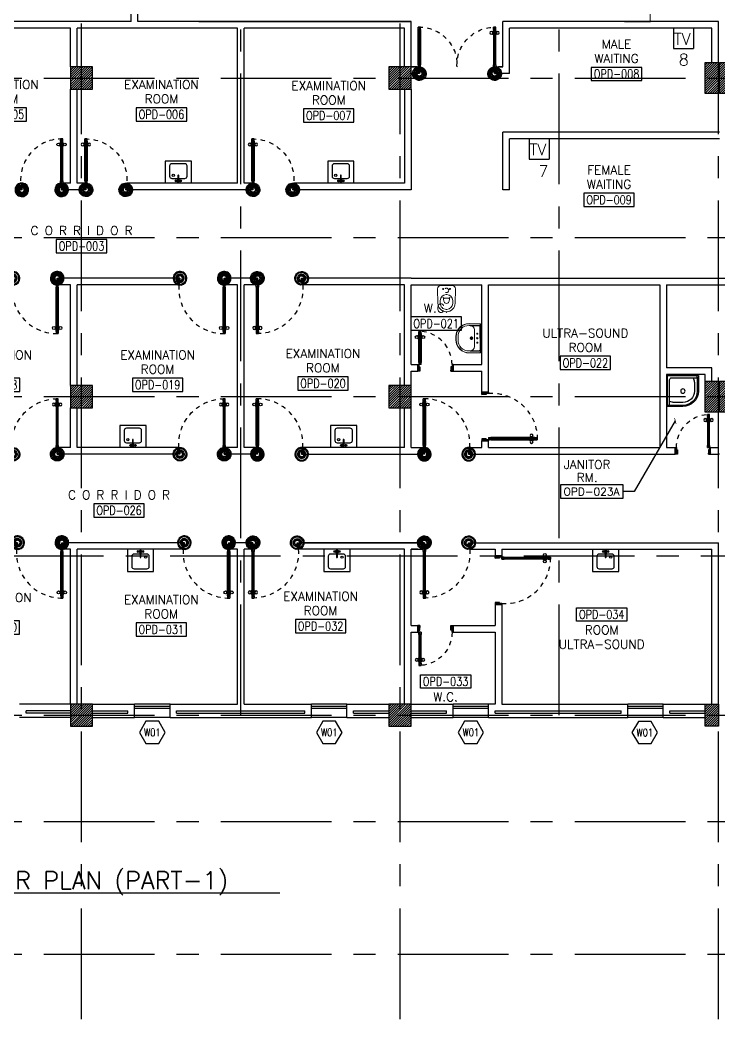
# Model space of a CAD drawing. Extents: x 417819.9 to 417911.9, y 43448 to 43539.2.
# Drawn here: x 417848.07 to 417863.87, y 43460.01 to 43482.59 of the extents above; entities that cross this region are included whole.
import ezdxf
from ezdxf.enums import TextEntityAlignment as Align

# ---------------------------------------------------------------- set-up
doc = ezdxf.new("R2010")
doc.units = 0
doc.header["$MEASUREMENT"] = 0
for name, pattern in [('CENTERX2', [4, 2.5, -0.5, 0.5, -0.5]), ('DASHED', [0.75, 0.5, -0.25]), ('HIDDEN', [0.375, 0.25, -0.125]), ('HIDDEN2', [0.1875, 0.125, -0.0625])]:
    doc.linetypes.add(name, pattern=pattern)
doc.layers.get('0').update_dxf_attribs({"color": 11, "linetype": 'CONTINUOUS'})
for name, color, linetype in [('AXES', 11, 'CENTERX2'), ('COL', 11, 'CONTINUOUS'), ('DOOR', 11, 'CONTINUOUS'), ('E-CCTV', 4, 'CONTINUOUS'), ('E-TV', 4, 'CONTINUOUS'), ('FIX', 11, 'CONTINUOUS'), ('HAT', 11, 'CONTINUOUS'), ('INSUL', 11, 'CONTINUOUS'), ('ME-FIX', 11, 'CONTINUOUS'), ('RM-BOX', 11, 'CONTINUOUS'), ('RM-NAME', 11, 'CONTINUOUS'), ('RM-NO', 11, 'CONTINUOUS'), ('TXT', 3, 'CONTINUOUS'), ('WALL', 11, 'CONTINUOUS'), ('WIN', 11, 'CONTINUOUS'), ('WIN-BOX', 11, 'CONTINUOUS'), ('WIN-NO', 11, 'CONTINUOUS')]:
    doc.layers.add(name, color=color, linetype=linetype)
doc.styles.add('ROMANS', font='ROMANS.shx', dxfattribs={"width": 0.6})
doc.dimstyles.new('STANDARD in', dxfattribs={"dimtxt": 0.2, "dimasz": 0.1, "dimexe": 0.07, "dimexo": 0.05, "dimgap": 0.1, "dimtad": 1, "dimdec": 0, "dimlfac": 1000, "dimzin": 0, "dimdsep": 46, "dimtxsty": 'ROMANS', "dimblk": 'ARCHTICK', "dimcen": 0.05, "dimdle": 0.05, "dimclrd": 7, "dimclre": 7, "dimclrt": 2, "dimadec": 0, "dimazin": 0, "dimtfac": 1, "dimtdec": 0, "dimtmove": 2, "dimatfit": 3, "dimldrblk": 'ARCHTICK', "dimfxl": 0, "dimtolj": 1, "dimtzin": 0, "dimarcsym": 0})

# ---------------------------------------------------------------- blocks, each defined once
blk = doc.blocks.new('*X124')
at = {"color": 0}
for p, q in [((49339, 10678), (49822, 11161)), ((49339, 10731), (49769, 11161)), ((49339, 10784), (49716, 11161)), ((49339, 10837), (49663, 11161)), ((49339, 10890), (49610, 11161)), ((49339, 10943), (49557, 11161)), ((49339, 10996), (49504, 11161)), ((49339, 11049), (49451, 11161)), ((49339, 11102), (49398, 11161)), ((49339, 11155), (49345, 11161)), ((49375, 10661), (49839, 11125)), ((49428, 10661), (49839, 11072)), ((49481, 10661), (49839, 11019)), ((49534, 10661), (49839, 10966)), ((49587, 10661), (49839, 10913)), ((49640, 10661), (49839, 10860)), ((49693, 10661), (49839, 10807)), ((49746, 10661), (49839, 10754)), ((49799, 10661), (49839, 10701))]:
    blk.add_line(p, q, dxfattribs=at)
blk = doc.blocks.new('COL50')
at = {"layer": 'COL'}
blk.add_lwpolyline([(-250, 250), (-250, -250), (250, -250), (250, 250)], close=True, dxfattribs=at)
blk = doc.blocks.new('RM1')
at = {"layer": 'RM-BOX'}
blk.add_lwpolyline([(570, -200), (-570, -200), (-570, -500), (570, -500)], close=True, dxfattribs=at)
at = {"layer": 'RM-NAME', "style": 'ROMANS'}
for tag, p in [('ROOMNAME1', (0, 324)), ('ROOMNAME2', (0, 0))]:
    blk.add_attdef(tag, text='', height=200, dxfattribs=at).set_placement(p, align=Align.MIDDLE)
at = {"layer": 'RM-NO', "style": 'ROMANS', "width": 0.8}
blk.add_attdef('ROOMNO', text='', height=200, dxfattribs=at).set_placement((0, -350), align=Align.MIDDLE)
blk = doc.blocks.new('*X125')
at = {"color": 0}
for p, q in [((42139, 10691), (42610, 11161)), ((42139, 10744), (42557, 11161)), ((42139, 10797), (42504, 11161)), ((42139, 10850), (42450, 11161)), ((42139, 10903), (42397, 11161)), ((42139, 10956), (42344, 11161)), ((42139, 11009), (42291, 11161)), ((42139, 11062), (42238, 11161)), ((42139, 11115), (42185, 11161)), ((42163, 10661), (42639, 11138)), ((42216, 10661), (42639, 11085)), ((42269, 10661), (42639, 11032)), ((42322, 10661), (42639, 10979)), ((42375, 10661), (42639, 10925)), ((42428, 10661), (42639, 10872)), ((42481, 10661), (42639, 10819)), ((42534, 10661), (42639, 10766)), ((42587, 10661), (42639, 10713))]:
    blk.add_line(p, q, dxfattribs=at)
blk = doc.blocks.new('WW1')
at = {"layer": 'WIN-BOX'}
blk.add_lwpolyline([(144, -250), (289, 0), (144, 250), (-144, 250), (-289, 0), (-144, -250)], close=True, dxfattribs=at)
at = {"layer": 'WIN-NO', "style": 'ROMANS', "width": 0.8}
blk.add_attdef('W00', text='', height=170, dxfattribs=at).set_placement((0, 0), align=Align.MIDDLE)
blk = doc.blocks.new('*X86')
at = {"color": 0}
for p, q in [((49339, 17891), (49810, 18361)), ((49339, 17944), (49757, 18361)), ((49339, 17997), (49704, 18361)), ((49339, 18050), (49650, 18361)), ((49339, 18103), (49597, 18361)), ((49339, 18156), (49544, 18361)), ((49339, 18209), (49491, 18361)), ((49339, 18262), (49438, 18361)), ((49339, 18315), (49385, 18361)), ((49363, 17861), (49839, 18338)), ((49416, 17861), (49839, 18285)), ((49469, 17861), (49839, 18232)), ((49522, 17861), (49839, 18179)), ((49575, 17861), (49839, 18125)), ((49628, 17861), (49839, 18072)), ((49681, 17861), (49839, 18019)), ((49734, 17861), (49839, 17966)), ((49787, 17861), (49839, 17913))]:
    blk.add_line(p, q, dxfattribs=at)
blk = doc.blocks.new('*X85')
at = {"color": 0}
for p, q in [((49339, 25103), (49797, 25561)), ((49339, 25156), (49744, 25561)), ((49339, 25209), (49691, 25561)), ((49339, 25262), (49638, 25561)), ((49339, 25315), (49585, 25561)), ((49339, 25368), (49532, 25561)), ((49339, 25421), (49479, 25561)), ((49339, 25474), (49426, 25561)), ((49339, 25527), (49373, 25561)), ((49350, 25061), (49839, 25550)), ((49403, 25061), (49839, 25497)), ((49456, 25061), (49839, 25444)), ((49509, 25061), (49839, 25391)), ((49562, 25061), (49839, 25338)), ((49615, 25061), (49839, 25285)), ((49668, 25061), (49839, 25232)), ((49721, 25061), (49839, 25179)), ((49774, 25061), (49839, 25126)), ((49827, 25061), (49839, 25073))]:
    blk.add_line(p, q, dxfattribs=at)
blk = doc.blocks.new('A$C74DC60CF')
at = {"layer": 'DOOR', "color": 0, "linetype": 'ByBlock'}
for p, q in [((65, 1155), (65, 1090)), ((74, 1155), (65, 1155)), ((74, 1078), (74, 1168)), ((81, 1168), (74, 1168)), ((74, 1155), (74, 1090)), ((81, 1200), (81, 1250)), ((131, 1250), (81, 1250)), ((81, 1250), (131, 1250)), ((81, 1200), (98, 1200)), ((98, 1200), (98, 1220)), ((98, 1220), (114, 1220)), ((114, 1200), (114, 1220)), ((114, 1200), (131, 1200)), ((131, 1200), (131, 1250)), ((131, 1168), (138, 1168)), ((138, 1078), (138, 1168)), ((138, 1155), (138, 1090)), ((138, 1155), (147, 1155)), ((147, 1155), (147, 1090)), ((74, 1090), (65, 1090)), ((81, 1078), (74, 1078)), ((131, 1078), (138, 1078)), ((138, 1090), (147, 1090)), ((56, 150), (56, 0)), ((56, 150), (81, 150)), ((106, 0), (56, 0)), ((98, 200), (81, 200)), ((81, 200), (81, 150)), ((131, 150), (81, 150)), ((81, 150), (81, 100)), ((81, 100), (106, 100)), ((98, 180), (98, 200)), ((114, 180), (98, 180)), ((106, 100), (106, 0)), ((131, 200), (114, 200)), ((114, 200), (114, 180)), ((131, 150), (131, 200)), ((1131, 100), (1106, 100)), ((1106, 100), (1106, 0)), ((1131, 150), (1131, 100)), ((1156, 150), (1131, 150)), ((1156, 150), (1156, 0)), ((1156, 0), (1156, 150)), ((1106, 0), (1156, 0))]:
    blk.add_line(p, q, dxfattribs=at)
at = {"layer": 'DOOR', "linetype": 'ByBlock'}
for p, q in [((81, 200), (81, 1200)), ((98, 200), (98, 1200)), ((114, 200), (114, 1200)), ((131, 1200), (131, 200))]:
    blk.add_line(p, q, dxfattribs=at)
at = {"layer": 'DOOR', "color": 9, "linetype": 'ByBlock'}
for p, q in [((106, 0), (56, 114)), ((106, 0), (56, 40)), ((106, 0), (93, 100)), ((1106, 0), (1156, 114)), ((1106, 0), (1119, 100)), ((1106, 0), (1156, 40))]:
    blk.add_line(p, q, dxfattribs=at)
at = {"layer": 'DOOR', "color": 0, "linetype": 'ByBlock'}
for centre in [(32, 1123), (179, 1123)]:
    blk.add_circle(centre, 32.4, dxfattribs=at)
at = {"layer": 'DOOR', "linetype": 'HIDDEN', "ltscale": 0.5}
blk.add_arc((106, 223), 1028, 355.9414, 91.3941, dxfattribs=at)
at = {"layer": 'DOOR', "color": 9, "linetype": 'ByBlock'}
for centre, radius, start, end in [((106, 0), 154, 103.7142, 108.8947), ((106, 0), 134, 100.72, 111.8402), ((106, 0), 114, 102.6226, 115.9162), ((106, 0), 94.4, 90, 121.9818), ((106, 0), 74.4, 90, 132.2236), ((106, 0), 54.4, 90, 156.7926), ((106, 0), 34.4, 90, 180), ((106, 0), 14.4, 90, 180), ((1106, 0), 94.4, 58.0182, 90), ((1106, 0), 74.4, 47.7764, 90), ((1106, 0), 54.4, 23.2074, 90), ((1106, 0), 34.4, 0, 90), ((1106, 0), 14.4, 0, 90), ((1106, 0), 134, 68.1598, 79.28), ((1106, 0), 154, 71.1053, 76.2858)]:
    blk.add_arc(centre, radius, start, end, dxfattribs=at)
blk = doc.blocks.new('*X90')
at = {"color": 0}
for p, q in [((42139, 17903), (42597, 18361)), ((42139, 17956), (42544, 18361)), ((42139, 18009), (42491, 18361)), ((42139, 18062), (42438, 18361)), ((42139, 18115), (42385, 18361)), ((42139, 18168), (42332, 18361)), ((42139, 18221), (42279, 18361)), ((42139, 18274), (42226, 18361)), ((42139, 18327), (42173, 18361)), ((42150, 17861), (42639, 18350)), ((42203, 17861), (42639, 18297)), ((42256, 17861), (42639, 18244)), ((42309, 17861), (42639, 18191)), ((42362, 17861), (42639, 18138)), ((42415, 17861), (42639, 18085)), ((42468, 17861), (42639, 18032)), ((42521, 17861), (42639, 17979)), ((42574, 17861), (42639, 17926)), ((42627, 17861), (42639, 17873))]:
    blk.add_line(p, q, dxfattribs=at)
blk = doc.blocks.new('*X89')
at = {"color": 0}
for p, q in [((42139, 25063), (42638, 25561)), ((42139, 25116), (42585, 25561)), ((42139, 25169), (42532, 25561)), ((42139, 25222), (42479, 25561)), ((42139, 25275), (42425, 25561)), ((42139, 25328), (42372, 25561)), ((42139, 25381), (42319, 25561)), ((42139, 25434), (42266, 25561)), ((42139, 25487), (42213, 25561)), ((42139, 25540), (42160, 25561)), ((42191, 25061), (42639, 25510)), ((42244, 25061), (42639, 25457)), ((42297, 25061), (42639, 25403)), ((42350, 25061), (42639, 25350)), ((42403, 25061), (42639, 25297)), ((42456, 25061), (42639, 25244)), ((42509, 25061), (42639, 25191)), ((42562, 25061), (42639, 25138)), ((42615, 25061), (42639, 25085))]:
    blk.add_line(p, q, dxfattribs=at)
blk = doc.blocks.new('WC')
at = {"layer": 'FIX', "lineweight": 20}
for p, q in [((339, 5), (339, -5)), ((395, 76), (490, 60)), ((475, 141), (538, 141)), ((534, 24), (540, 0)), ((540, 0), (534, -24)), ((674, 5), (674, -5)), ((213, -204), (210, -204)), ((490, -60), (395, -76)), ((538, -141), (475, -141))]:
    blk.add_line(p, q, dxfattribs=at)
at = {"layer": 'FIX', "linetype": 'Continuous', "lineweight": 20}
blk.add_line((420, -47), (420, 45), dxfattribs=at)
at = {"layer": 'FIX', "lineweight": 20}
for points in [[(210, -204, -0.414214), (137, -131), (137, 0), (137, 131, -0.414214), (210, 204)], [(727, -5), (727, 5, 0.414214), (538, 194), (210, 204)], [(727, 5), (727, -5, -0.414214), (538, -194), (210, -204)]]:
    blk.add_lwpolyline(points, format="xyb", dxfattribs=at)
at = {"layer": 'FIX', "linetype": 'HIDDEN2', "lineweight": 20, "ltscale": 0.3}
blk.add_circle((245, 0), 49.8, dxfattribs=at)
at = {"layer": 'FIX', "linetype": 'HIDDEN', "lineweight": 20, "ltscale": 0.05}
for centre in [(213, 78), (213, -77)]:
    blk.add_circle(centre, 11.6, dxfattribs=at)
at = {"layer": 'FIX', "lineweight": 20}
for centre, radius, start, end in [((475, 5), 136, 90, 180), ((464, -18), 82, 51.0758, 71.504), ((473, -7), 68.2, 27.1532, 51.0758), ((538, 5), 136, 360, 90), ((475, -5), 136, 180, 270), ((464, 18), 82, 288.496, 308.9242), ((473, 7), 68.2, 308.9242, 332.8468), ((538, -5), 136, 270, 0)]:
    blk.add_arc(centre, radius, start, end, dxfattribs=at)
at = {"layer": 'FIX', "linetype": 'Continuous', "lineweight": 20}
for centre, start, end in [((443, 46), 88.3879, 182.3338), ((442, -46), 177.6662, 271.6121)]:
    blk.add_arc(centre, 22.3, start, end, dxfattribs=at)
blk = doc.blocks.new('LAV1')
at = {"layer": 'FIX', "linetype": 'ByBlock'}
blk.add_line((-328, -25), (328, -25), dxfattribs=at)
at = {"layer": 'FIX', "linetype": 'Continuous', "lineweight": 20}
for p, q in [((-328, -285), (-328, -25)), ((0, -165), (-187, -165)), ((0, -165), (187, -165)), ((328, -285), (328, -25)), ((-288, -285), (-288, -265)), ((287, -285), (287, -265)), ((0, -535), (-38, -535)), ((0, -575), (-38, -575)), ((0, -535), (38, -535)), ((0, -575), (38, -575))]:
    blk.add_line(p, q, dxfattribs=at)
at = {"layer": 'FIX', "linetype": 'ByBlock', "ltscale": 0.3}
for p, q in [((-288, -265), (-288, -60)), ((0, -35), (-262, -35)), ((0, -35), (262, -35)), ((287, -265), (287, -60))]:
    blk.add_line(p, q, dxfattribs=at)
at = {"layer": 'FIX', "lineweight": 20}
for p, q in [((-16, -101), (15, -101)), ((0, -85), (0, -116))]:
    blk.add_line(p, q, dxfattribs=at)
at = {"layer": 'FIX', "linetype": 'DASHED', "lineweight": 20, "ltscale": 0.04}
for p, q in [((0, -194), (0, -266)), ((-36, -230), (37, -230))]:
    blk.add_line(p, q, dxfattribs=at)
at = {"layer": 'FIX', "linetype": 'Continuous', "lineweight": 20}
blk.add_lwpolyline([(295, -25), (0, -25), (-328, -25), (-334, -285, 0.414214), (-38, -582), (0, -582), (38, -582, 0.414214), (334, -285), (328, -25), (0, -25)], format="xyb", dxfattribs=at)
at = {"layer": 'FIX', "linetype": 'HIDDEN', "lineweight": 20, "ltscale": 0.05}
for centre in [(-100, -101), (100, -101)]:
    blk.add_circle(centre, 12.4, dxfattribs=at)
at = {"layer": 'FIX', "lineweight": 20}
for centre, radius in [((0, -230), 29.5), ((0, -230), 22.5), ((0, -101), 15.5)]:
    blk.add_circle(centre, radius, dxfattribs=at)
at = {"layer": 'FIX', "linetype": 'ByBlock', "ltscale": 0.3}
for centre, start, end in [((-262, -60), 90, 180), ((262, -60), 0, 90)]:
    blk.add_arc(centre, 25, start, end, dxfattribs=at)
at = {"layer": 'FIX', "linetype": 'Continuous', "lineweight": 20}
for centre, radius, start, end in [((-187, -265), 100, 90, 180), ((187, -265), 100, 0, 90), ((-38, -285), 290, 180, 270), ((-38, -285), 250, 180, 270), ((38, -285), 290, 270, 0), ((38, -285), 250, 270, 0)]:
    blk.add_arc(centre, radius, start, end, dxfattribs=at)
blk = doc.blocks.new('JAN-001')
for p, q in [((730, -30), (30, -30)), ((30, -30), (30, -730)), ((80, -130), (80, -705)), ((705, -80), (130, -80)), ((610, -80), (635, -152)), ((640, -380), (640, -184)), ((688, -30), (704, -76)), ((705, -380), (705, -84)), ((730, -380), (730, -30)), ((80, -610), (152, -635)), ((184, -640), (380, -640)), ((30, -688), (76, -704)), ((30, -730), (380, -730)), ((84, -705), (380, -705))]:
    blk.add_line(p, q)
blk.add_circle((380, -380), 50)
for centre, radius, start, end in [((130, -130), 50, 90, 180), ((540, -184), 100, 0, 19.0039), ((680, -84), 25, 0, 19.0039), ((380, -380), 350, 270, 0), ((380, -380), 325, 270, 0), ((380, -380), 260, 270, 0), ((184, -540), 100, 250.9961, 270), ((84, -680), 25, 250.9961, 270)]:
    blk.add_arc(centre, radius, start, end)
blk = doc.blocks.new('A$C272A55A0')
at = {"layer": 'DOOR', "color": 0, "linetype": 'ByBlock'}
for p, q in [((0, 900), (0, 1050)), ((50, 1050), (0, 1050)), ((25, 950), (50, 950)), ((25, 900), (25, 950)), ((50, 950), (50, 1050)), ((1750, 950), (1750, 1050)), ((1750, 1050), (1800, 1050)), ((1775, 950), (1750, 950)), ((1775, 900), (1775, 950)), ((1800, 1050), (1800, 900)), ((0, 900), (25, 900)), ((75, 900), (25, 900)), ((25, 850), (25, 900)), ((42, 850), (25, 850)), ((58, 870), (42, 870)), ((42, 870), (42, 850)), ((58, 850), (58, 870)), ((75, 850), (58, 850)), ((75, 900), (75, 850)), ((1725, 900), (1775, 900)), ((1725, 900), (1725, 850)), ((1725, 850), (1742, 850)), ((1742, 870), (1758, 870)), ((1742, 850), (1742, 870)), ((1758, 870), (1758, 850)), ((1758, 850), (1775, 850)), ((1800, 900), (1775, 900)), ((1775, 850), (1775, 900)), ((25, 50), (42, 50)), ((25, 50), (25, 0)), ((25, 0), (75, 0)), ((75, 0), (25, 0)), ((42, 50), (42, 30)), ((42, 30), (58, 30)), ((58, 50), (75, 50)), ((58, 50), (58, 30)), ((75, 50), (75, 0)), ((1718, 160), (1709, 160)), ((1709, 95), (1709, 160)), ((1718, 95), (1709, 95)), ((1725, 173), (1718, 173)), ((1718, 173), (1718, 83)), ((1718, 95), (1718, 160)), ((1725, 83), (1718, 83)), ((1742, 50), (1725, 50)), ((1725, 50), (1725, 0)), ((1775, 0), (1725, 0)), ((1725, 0), (1775, 0)), ((1742, 50), (1742, 30)), ((1758, 30), (1742, 30)), ((1775, 50), (1758, 50)), ((1758, 50), (1758, 30)), ((1775, 173), (1782, 173)), ((1775, 83), (1782, 83)), ((1775, 50), (1775, 0)), ((1782, 173), (1782, 83)), ((1782, 160), (1791, 160)), ((1782, 95), (1782, 160)), ((1782, 95), (1791, 95)), ((1791, 95), (1791, 160))]:
    blk.add_line(p, q, dxfattribs=at)
at = {"layer": 'DOOR', "color": 9, "linetype": 'ByBlock'}
for p, q in [((50, 1050), (0, 1010)), ((50, 1050), (0, 937)), ((50, 1050), (37, 950)), ((1750, 1050), (1800, 1010)), ((1750, 1050), (1800, 937)), ((1750, 1050), (1763, 950))]:
    blk.add_line(p, q, dxfattribs=at)
at = {"layer": 'DOOR', "linetype": 'ByBlock'}
for p, q in [((25, 850), (25, 50)), ((42, 850), (42, 50)), ((58, 850), (58, 50)), ((75, 50), (75, 850)), ((1725, 50), (1725, 850)), ((1742, 850), (1742, 50)), ((1758, 850), (1758, 50)), ((1775, 850), (1775, 50))]:
    blk.add_line(p, q, dxfattribs=at)
at = {"layer": 'DOOR', "color": 0, "linetype": 'ByBlock'}
for centre in [(1676, 128), (1824, 128)]:
    blk.add_circle(centre, 32.4, dxfattribs=at)
at = {"layer": 'DOOR', "color": 9, "linetype": 'ByBlock'}
for centre, radius, start, end in [((50, 1050), 54.4, 203.2074, 270), ((50, 1050), 74.4, 227.7764, 270), ((50, 1050), 94.4, 238.0182, 270), ((50, 1050), 114, 244.0838, 257.3774), ((50, 1050), 134, 248.1598, 259.28), ((50, 1050), 154, 251.1053, 256.2858), ((50, 1050), 34.4, 180, 270), ((50, 1050), 14.4, 180, 270), ((1750, 1050), 14.4, 270, 0), ((1750, 1050), 34.4, 270, 0), ((1750, 1050), 54.4, 270, 336.7926), ((1750, 1050), 74.4, 270, 312.2236), ((1750, 1050), 94.4, 270, 301.9818), ((1750, 1050), 114, 282.6226, 295.9162), ((1750, 1050), 134, 280.72, 291.8402), ((1750, 1050), 154, 283.7142, 288.8947)]:
    blk.add_arc(centre, radius, start, end, dxfattribs=at)
at = {"layer": 'DOOR', "linetype": 'HIDDEN', "ltscale": 0.5}
for centre, start, end in [((50, 851), 268.3174, 3.2965), ((1750, 851), 176.7035, 271.6826)]:
    blk.add_arc(centre, 851, start, end, dxfattribs=at)
at = {"layer": 'WALL', "linetype": 'ByBlock'}
blk.add_line((1800, 900), (1800, 1050), dxfattribs=at)
blk = doc.blocks.new('C11')
at = {"layer": 'HAT'}
h = blk.add_hatch(dxfattribs=at)
h.set_pattern_fill('ANSI31', color=256, scale=300, style=0)
h.set_pattern_definition([(45, (-383765.23, -62181), (-26.5165043, 26.5165043), [])])
h.paths.add_polyline_path([(-20, 350), (-20, 700), (-320, 700), (-320, 350)])
h.paths.add_polyline_path([(-320, 0), (-20, 0), (-20, 350), (-320, 350)])
h = blk.add_hatch(dxfattribs=at)
h.set_pattern_fill('ANSI31', color=256, scale=300, style=0)
h.set_pattern_definition([(45, (-383445.23, -62181), (-26.5165043, 26.5165043), [])])
h.paths.add_polyline_path([(300, 350), (300, 700), (0, 700), (0, 350)])
h.paths.add_polyline_path([(0, 0), (300, 0), (300, 350), (0, 350)])
at = {"layer": 'COL'}
for points in [[(-20, 700), (-20, 0), (-320, 0), (-320, 700)], [(300, 700), (300, 0), (0, 0), (0, 700)]]:
    blk.add_lwpolyline(points, close=True, dxfattribs=at)
blk = doc.blocks.new('W')
at = {"layer": 'WIN-NO'}
blk.add_blockref('WW1', (0, -337), dxfattribs=at).add_auto_attribs({'W00': 'W01'})
blk = doc.blocks.new('DOOR80')
at = {"layer": 'DOOR', "color": 7, "linetype": 'ByBlock'}
for p, q in [((-150, 800), (0, 800)), ((-150, 800), (-150, 775)), ((0, 800), (-150, 800)), ((-150, 775), (-100, 775)), ((0, 750), (-114, 800)), ((-100, 775), (-100, 750)), ((0, 750), (-100, 763)), ((-100, 750), (0, 750)), ((0, 750), (-40, 800)), ((0, 750), (0, 800)), ((-850, 75), (-900, 75)), ((-900, 75), (-900, 25)), ((-900, 25), (-900, 75)), ((-850, 25), (-900, 25)), ((-850, 58), (-870, 58)), ((-870, 42), (-870, 58)), ((-850, 42), (-870, 42)), ((-850, 58), (-850, 75)), ((-850, 25), (-850, 42)), ((-727, 82), (-817, 82)), ((-817, 75), (-817, 82)), ((-817, 25), (-817, 18)), ((-727, 18), (-817, 18)), ((-805, 91), (-740, 91)), ((-805, 82), (-805, 91)), ((-805, 82), (-740, 82)), ((-805, 18), (-740, 18)), ((-805, 18), (-805, 9)), ((-805, 9), (-740, 9)), ((-740, 82), (-740, 91)), ((-740, 18), (-740, 9)), ((-727, 75), (-727, 82)), ((-727, 25), (-727, 18)), ((-150, 75), (-200, 75)), ((-200, 75), (-200, 58)), ((-200, 58), (-180, 58)), ((-180, 42), (-200, 42)), ((-200, 42), (-200, 25)), ((-200, 25), (-150, 25)), ((-180, 58), (-180, 42)), ((-150, 75), (-150, 25)), ((-150, 25), (-100, 25)), ((-150, 0), (-150, 25)), ((0, 0), (-150, 0)), ((0, 50), (-114, 0)), ((-100, 25), (-100, 50)), ((0, 50), (-100, 37)), ((-100, 50), (0, 50)), ((0, 50), (-40, 0)), ((0, 50), (0, 0))]:
    blk.add_line(p, q, dxfattribs=at)
at = {"layer": 'DOOR', "linetype": 'ByBlock'}
for p, q in [((-850, 75), (-200, 75)), ((-200, 58), (-850, 58)), ((-200, 42), (-850, 42)), ((-200, 25), (-850, 25))]:
    blk.add_line(p, q, dxfattribs=at)
at = {"layer": 'DOOR', "color": 7, "linetype": 'ByBlock'}
for centre in [(-772, 124), (-772, -24)]:
    blk.add_circle(centre, 32.4, dxfattribs=at)
at = {"layer": 'DOOR', "linetype": 'HIDDEN', "ltscale": 0.5}
blk.add_arc((-149, 23), 752, 90.0695, 176.0204, dxfattribs=at)
at = {"layer": 'DOOR', "color": 7, "linetype": 'ByBlock'}
for centre, radius, start, end in [((0, 750), 154, 161.1053, 166.2858), ((0, 750), 134, 158.1598, 169.28), ((0, 750), 94.4, 148.0182, 180), ((0, 750), 74.4, 137.7764, 180), ((0, 750), 54.4, 113.2074, 180), ((0, 750), 34.4, 90, 180), ((0, 750), 14.4, 90, 180), ((0, 50), 154, 193.7142, 198.8947), ((0, 50), 134, 190.72, 201.8402), ((0, 50), 114, 192.6226, 205.9162), ((0, 50), 94.4, 180, 211.9818), ((0, 50), 74.4, 180, 222.2236), ((0, 50), 54.4, 180, 246.7926), ((0, 50), 34.4, 180, 270), ((0, 50), 14.4, 180, 270)]:
    blk.add_arc(centre, radius, start, end, dxfattribs=at)
blk = doc.blocks.new('A$C24ED45A6')
at = {"layer": 'DOOR', "color": 0, "linetype": 'ByBlock'}
for p, q in [((925, 1100), (925, 1150)), ((925, 1150), (975, 1150)), ((975, 1150), (925, 1150)), ((975, 1100), (975, 1150)), ((909, 1055), (909, 990)), ((918, 1055), (909, 1055)), ((918, 990), (909, 990)), ((918, 978), (918, 1068)), ((925, 1068), (918, 1068)), ((918, 1055), (918, 990)), ((925, 978), (918, 978)), ((942, 1100), (925, 1100)), ((942, 1100), (942, 1120)), ((958, 1120), (942, 1120)), ((958, 1100), (958, 1120)), ((975, 1100), (958, 1100)), ((975, 1068), (982, 1068)), ((975, 978), (982, 978)), ((982, 978), (982, 1068)), ((982, 1055), (982, 990)), ((982, 1055), (991, 1055)), ((982, 990), (991, 990)), ((991, 1055), (991, 990)), ((0, 0), (0, 150)), ((0, 150), (25, 150)), ((50, 0), (0, 0)), ((25, 150), (25, 100)), ((25, 100), (50, 100)), ((50, 100), (50, 0)), ((925, 150), (925, 200)), ((925, 200), (942, 200)), ((925, 150), (975, 150)), ((942, 200), (942, 180)), ((942, 180), (958, 180)), ((975, 100), (950, 100)), ((950, 100), (950, 0)), ((958, 180), (958, 200)), ((958, 200), (975, 200)), ((975, 200), (975, 150)), ((1000, 150), (975, 150)), ((975, 150), (975, 100)), ((1000, 150), (1000, 0)), ((950, 0), (1000, 0))]:
    blk.add_line(p, q, dxfattribs=at)
at = {"layer": 'DOOR', "linetype": 'ByBlock'}
for p, q in [((925, 1100), (925, 200)), ((942, 200), (942, 1100)), ((958, 200), (958, 1100)), ((975, 200), (975, 1100))]:
    blk.add_line(p, q, dxfattribs=at)
at = {"layer": 'DOOR', "color": 9, "linetype": 'ByBlock'}
for p, q in [((50, 0), (0, 114)), ((50, 0), (0, 40)), ((50, 0), (37, 100)), ((950, 0), (1000, 114)), ((950, 0), (963, 100)), ((950, 0), (1000, 40))]:
    blk.add_line(p, q, dxfattribs=at)
at = {"layer": 'DOOR', "color": 0, "linetype": 'ByBlock'}
for centre in [(876, 1023), (1024, 1023)]:
    blk.add_circle(centre, 32.4, dxfattribs=at)
at = {"layer": 'DOOR', "linetype": 'HIDDEN', "ltscale": 0.5}
blk.add_arc((950, 222), 928, 88.456, 184.4816, dxfattribs=at)
at = {"layer": 'DOOR', "color": 9, "linetype": 'ByBlock'}
for centre, radius, start, end in [((50, 0), 154, 103.7142, 108.8947), ((50, 0), 134, 100.72, 111.8402), ((50, 0), 114, 102.6226, 115.9162), ((50, 0), 94.4, 90, 121.9818), ((50, 0), 74.4, 90, 132.2236), ((50, 0), 54.4, 90, 156.7926), ((50, 0), 34.4, 90, 180), ((50, 0), 14.4, 90, 180), ((950, 0), 94.4, 58.0182, 90), ((950, 0), 74.4, 47.7764, 90), ((950, 0), 54.4, 23.2074, 90), ((950, 0), 34.4, 0, 90), ((950, 0), 14.4, 0, 90), ((950, 0), 134, 68.1598, 79.28), ((950, 0), 114, 64.0838, 77.3774), ((950, 0), 154, 71.1053, 76.2858)]:
    blk.add_arc(centre, radius, start, end, dxfattribs=at)
at = {"layer": 'WALL'}
blk.add_line((1000, 0), (1000, 150), dxfattribs=at)
blk = doc.blocks.new('A$C180A3EE7')
at = {"layer": 'ME-FIX'}
blk.add_lwpolyline([(0.593, 0), (0.593, 0.5), (0, 0.5), (0, 0)], dxfattribs=at)
blk.add_lwpolyline([(0.309, 0.107), (0.443, 0.107, 0.414214), (0.493, 0.157), (0.493, 0.388, 0.414214), (0.443, 0.438), (0.15, 0.438, 0.414214), (0.1, 0.388), (0.1, 0.157, 0.414214), (0.15, 0.107), (0.284, 0.107)], format="xyb", dxfattribs=at)
blk.add_lwpolyline([(0.28, 0.019), (0.312, 0.019), (0.306, 0.174, 1), (0.286, 0.174)], format="xyb", close=True, dxfattribs=at)
for centre, radius in [((0.182, 0.177), 0.0255), ((0.247, 0.05), 0.0217), ((0.247, 0.05), 0.014), ((0.346, 0.05), 0.0217), ((0.346, 0.05), 0.014)]:
    blk.add_circle(centre, radius, dxfattribs=at)
blk = doc.blocks.new('TV')
at = {"layer": 'E-TV'}
for p, q in [((227, 458), (-228, 458)), ((-228, 458), (-228, 0)), ((227, 458), (227, 0)), ((-228, 0), (228, 0))]:
    blk.add_line(p, q, dxfattribs=at)
at = {"layer": 'E-TV', "color": 52, "style": 'ROMANS'}
blk.add_text('TV', height=260, dxfattribs=at).set_placement((-220, 87))

msp = doc.modelspace()

# ---------------------------------------------------------------- hatches: boundary and pattern name
at = {"layer": 'HAT', "linetype": 'ByBlock', "ltscale": 0.3}
h = msp.add_hatch(dxfattribs=at)
h.set_pattern_fill('ANSI31', color=256, scale=300, style=0)
h.set_pattern_definition([(44.999998, (417605.060422, 43384.263318), (-0.0265165056, 0.026516504), [])])
h.paths.add_polyline_path([(417863.8566, 43467.1243), (417863.5566, 43467.1243), (417863.5566, 43466.8743), (417863.8566, 43466.8743)])
h.paths.add_polyline_path([(417863.8566, 43466.8743), (417863.5566, 43466.8743), (417863.5566, 43466.6243), (417863.8566, 43466.6243)])

# ---------------------------------------------------------------- linework, layer by layer
at = {"layer": 'AXES'}
for p, q in [((417849.4566, 43460.01), (417849.4566, 43538.4875)), ((417856.6566, 43460.01), (417856.6566, 43538.4875)), ((417863.8566, 43460.01), (417863.8566, 43538.1468)), ((417853.0566, 43466.8743), (417853.0566, 43525.6943)), ((417860.2566, 43466.8743), (417860.2566, 43525.6943)), ((417820.6052, 43481.2743), (417889.6966, 43481.2743)), ((417820.6052, 43477.6743), (417889.6966, 43477.6743)), ((417820.6052, 43474.0743), (417889.6966, 43474.0743)), ((417831.4566, 43470.4743), (417889.6966, 43470.4743)), ((417820.6052, 43466.8743), (417890.8966, 43466.8743)), ((417820.6052, 43464.4743), (417889.6966, 43464.4743)), ((417820.6052, 43464.4743), (417898.0966, 43464.4743)), ((417820.6052, 43461.4743), (417887.8966, 43461.4743)), ((417820.6052, 43461.4743), (417887.8966, 43461.4743))]:
    msp.add_line(p, q, dxfattribs=at)
at = {"layer": 'COL'}
for p, q in [((417863.5566, 43467.1243), (417863.8566, 43467.1243)), ((417863.5566, 43466.6243), (417863.5566, 43467.1243)), ((417863.8566, 43467.1243), (417863.8566, 43466.6243)), ((417863.8566, 43466.6243), (417863.5566, 43466.6243))]:
    msp.add_line(p, q, dxfattribs=at)
at = {"layer": 'E-CCTV', "color": 4, "const_width": 0.025}
msp.add_lwpolyline([(417862.3083, 43482.7358), (417862.3083, 43482.5493), (417861.7299, 43482.5493)], dxfattribs=at)
at = {"layer": 'INSUL'}
for p, q in [((417849.2066, 43466.9743), (417848.2066, 43466.9743)), ((417848.2066, 43466.9243), (417848.2066, 43466.9743)), ((417849.2066, 43466.9243), (417848.2066, 43466.9243)), ((417849.7066, 43466.9743), (417850.5066, 43466.9743)), ((417849.7066, 43466.9243), (417850.5066, 43466.9243)), ((417850.5066, 43466.9243), (417850.5066, 43466.9743)), ((417851.6066, 43466.9743), (417854.5066, 43466.9743)), ((417851.6066, 43466.9243), (417851.6066, 43466.9743)), ((417851.6066, 43466.9243), (417854.5066, 43466.9243)), ((417854.5066, 43466.9243), (417854.5066, 43466.9743)), ((417855.6066, 43466.9243), (417855.6066, 43466.9743)), ((417855.6066, 43466.9743), (417856.4066, 43466.9743)), ((417855.6066, 43466.9243), (417856.4066, 43466.9243)), ((417856.9066, 43466.9743), (417857.7066, 43466.9743)), ((417856.9066, 43466.9243), (417857.7066, 43466.9243)), ((417857.7066, 43466.9243), (417857.7066, 43466.9743)), ((417858.8066, 43466.9743), (417861.6566, 43466.9743)), ((417858.8066, 43466.9243), (417858.8066, 43466.9743)), ((417858.8066, 43466.9243), (417861.6566, 43466.9243)), ((417861.6566, 43466.9243), (417861.6566, 43466.9743)), ((417862.7566, 43466.9243), (417862.7566, 43466.9743)), ((417862.7566, 43466.9743), (417863.5566, 43466.9743)), ((417862.7566, 43466.9243), (417863.5566, 43466.9243))]:
    msp.add_line(p, q, dxfattribs=at)
at = {"layer": 'RM-BOX'}
msp.add_lwpolyline([(417861.6996, 43472.0831), (417860.2807, 43472.0831), (417860.2807, 43471.7831), (417861.6996, 43471.7831)], close=True, dxfattribs=at)
at = {"layer": 'TXT', "color": 6}
msp.add_line((417842.4425, 43462.8594), (417853.9373, 43462.8594), dxfattribs=at)
at = {"layer": 'WALL'}
for p, q in [((417850.5816, 43482.5493), (417850.5816, 43482.7743)), ((417850.7316, 43482.5493), (417850.7316, 43482.7743)), ((417850.4066, 43482.5493), (417841.8966, 43482.5493)), ((417850.5816, 43482.5493), (417850.3816, 43482.5493)), ((417856.9066, 43482.5493), (417850.7316, 43482.5493)), ((417852.1066, 43482.5493), (417856.9066, 43482.5493)), ((417856.9066, 43481.5243), (417856.9066, 43482.5493)), ((417863.8566, 43482.5493), (417858.9816, 43482.5493)), ((417858.9816, 43481.5243), (417858.9816, 43482.5493)), ((417863.8566, 43481.5243), (417863.8566, 43482.5493)), ((417849.2066, 43482.3993), (417845.7566, 43482.3993)), ((417849.2066, 43481.5243), (417849.2066, 43482.3993)), ((417852.9816, 43482.3993), (417849.3566, 43482.3993)), ((417849.3566, 43481.5243), (417849.3566, 43482.3993)), ((417852.9816, 43478.8993), (417852.9816, 43482.3993)), ((417856.7566, 43482.3993), (417853.1316, 43482.3993)), ((417853.1316, 43478.8993), (417853.1316, 43482.3993)), ((417856.7566, 43481.5243), (417856.7566, 43482.3993)), ((417863.7066, 43482.3993), (417859.1316, 43482.3993)), ((417859.1316, 43481.3743), (417859.1316, 43482.3993)), ((417863.7066, 43481.6243), (417863.7066, 43482.3993)), ((417856.9066, 43481.5243), (417857.0441, 43481.5243)), ((417857.0441, 43481.5243), (417856.9066, 43481.5243)), ((417857.0441, 43481.3743), (417856.9066, 43481.3743)), ((417856.9816, 43481.3743), (417857.0441, 43481.3743)), ((417857.0441, 43481.5243), (417857.0441, 43481.3743)), ((417858.8441, 43481.5243), (417858.8441, 43481.3743)), ((417858.8441, 43481.5243), (417858.9816, 43481.5243)), ((417858.9816, 43481.3743), (417858.8441, 43481.3743)), ((417858.9816, 43481.5243), (417858.8816, 43481.5243)), ((417859.1316, 43481.3743), (417858.8816, 43481.3743)), ((417849.2066, 43478.8993), (417849.2066, 43481.0243)), ((417849.3566, 43478.8993), (417849.3566, 43481.0243)), ((417856.7566, 43481.0243), (417856.7566, 43478.8993)), ((417856.9066, 43481.0243), (417856.9066, 43478.7493)), ((417863.8766, 43480.0493), (417858.9816, 43480.0493)), ((417858.9816, 43478.7493), (417858.9816, 43480.0493)), ((417863.8766, 43479.8993), (417859.1316, 43479.8993)), ((417859.1316, 43478.7493), (417859.1316, 43479.8993)), ((417849.2066, 43478.8993), (417849.0566, 43478.8993)), ((417849.2066, 43478.8993), (417849.0566, 43478.8993)), ((417849.0566, 43478.8993), (417849.0566, 43478.7493)), ((417849.5066, 43478.8993), (417849.3566, 43478.8993)), ((417849.5066, 43478.8993), (417849.3566, 43478.8993)), ((417849.5066, 43478.8993), (417849.5066, 43478.7493)), ((417852.9816, 43478.8993), (417850.5066, 43478.8993)), ((417850.5066, 43478.8993), (417850.5066, 43478.7493)), ((417853.2816, 43478.8993), (417853.1316, 43478.8993)), ((417853.2816, 43478.7493), (417853.2816, 43478.8993)), ((417856.7566, 43478.8993), (417854.2816, 43478.8993)), ((417854.2816, 43478.7493), (417854.2816, 43478.8993)), ((417849.5066, 43478.7493), (417849.0566, 43478.7493)), ((417853.2816, 43478.7493), (417850.5066, 43478.7493)), ((417856.9066, 43478.7493), (417854.2816, 43478.7493)), ((417859.1316, 43478.7493), (417858.9816, 43478.7493)), ((417851.6316, 43476.7493), (417848.9566, 43476.7493)), ((417848.9566, 43476.5993), (417848.9566, 43476.7493)), ((417849.2066, 43476.5993), (417848.9566, 43476.5993)), ((417849.2066, 43474.3243), (417849.2066, 43476.5993)), ((417849.3566, 43474.3243), (417849.3566, 43476.5993)), ((417851.6316, 43476.5993), (417849.3566, 43476.5993)), ((417851.6316, 43476.5993), (417851.6316, 43476.7493)), ((417853.3816, 43476.7493), (417852.7316, 43476.7493)), ((417852.7316, 43476.5993), (417852.7316, 43476.7493)), ((417852.9816, 43476.5993), (417852.7316, 43476.5993)), ((417852.9816, 43472.9243), (417852.9816, 43476.5993)), ((417853.1316, 43472.9243), (417853.1316, 43476.5993)), ((417853.3816, 43476.5993), (417853.1316, 43476.5993)), ((417853.3816, 43476.5993), (417853.3816, 43476.7493)), ((417853.3816, 43476.5993), (417853.3816, 43476.5993)), ((417856.9066, 43476.7493), (417854.4816, 43476.7493)), ((417854.4816, 43476.5993), (417854.4816, 43476.7493)), ((417856.7566, 43476.5993), (417854.4816, 43476.5993)), ((417854.4816, 43476.5993), (417854.4816, 43476.5993)), ((417856.7566, 43474.3243), (417856.7566, 43476.5993)), ((417856.9066, 43476.7493), (417866.3516, 43476.7493)), ((417856.9066, 43474.7993), (417856.9066, 43476.5993)), ((417856.9066, 43476.5993), (417858.5066, 43476.5993)), ((417858.5066, 43474.7993), (417858.5066, 43476.5993)), ((417858.6566, 43476.5993), (417862.5266, 43476.5993)), ((417858.6566, 43474.1743), (417858.6566, 43476.5993)), ((417862.5266, 43476.5993), (417862.5266, 43472.9243)), ((417862.6766, 43476.5993), (417866.2016, 43476.5993)), ((417862.6766, 43476.5993), (417862.6766, 43474.7243)), ((417856.9066, 43474.7993), (417857.0566, 43474.7993)), ((417857.0566, 43474.7993), (417857.0566, 43474.6493)), ((417857.0566, 43474.6493), (417857.0566, 43474.7993)), ((417857.8566, 43474.7993), (417857.8566, 43474.6493)), ((417857.8566, 43474.6493), (417857.8566, 43474.7993)), ((417857.8566, 43474.7993), (417858.5066, 43474.7993)), ((417856.9066, 43474.3243), (417856.9066, 43474.6493)), ((417856.9066, 43474.6493), (417857.0566, 43474.6493)), ((417857.8566, 43474.6493), (417858.5066, 43474.6493)), ((417858.5066, 43474.1743), (417858.5066, 43474.6493)), ((417863.5566, 43474.7243), (417862.6766, 43474.7243)), ((417863.7066, 43474.7243), (417862.6766, 43474.7243)), ((417862.6766, 43474.5743), (417862.6766, 43472.9243)), ((417863.5566, 43474.5743), (417862.6766, 43474.5743)), ((417863.5566, 43474.4243), (417863.5566, 43474.5743)), ((417863.7066, 43474.4243), (417863.7066, 43474.7243)), ((417858.5066, 43474.1743), (417858.6566, 43474.1743)), ((417849.2066, 43472.9243), (417849.2066, 43473.8243)), ((417849.3566, 43472.9243), (417849.3566, 43473.8243)), ((417856.7566, 43472.9243), (417856.7566, 43473.8243)), ((417856.9066, 43472.9243), (417856.9066, 43473.8243)), ((417858.5066, 43472.9243), (417858.5066, 43473.0743)), ((417858.5066, 43473.0743), (417858.6566, 43473.0743)), ((417858.6566, 43472.9243), (417858.6566, 43473.0743)), ((417849.2066, 43472.9243), (417848.9566, 43472.9243)), ((417848.9566, 43472.9243), (417848.9566, 43472.7743)), ((417851.6316, 43472.7743), (417848.9566, 43472.7743)), ((417849.2066, 43472.9243), (417849.0566, 43472.9243)), ((417851.6316, 43472.9243), (417849.3566, 43472.9243)), ((417849.5066, 43472.9243), (417849.3566, 43472.9243)), ((417851.6316, 43472.9243), (417851.6316, 43472.7743)), ((417852.9816, 43472.9243), (417852.7316, 43472.9243)), ((417852.7316, 43472.9243), (417852.7316, 43472.7743)), ((417853.3816, 43472.7743), (417852.7316, 43472.7743)), ((417853.3816, 43472.9243), (417853.1316, 43472.9243)), ((417853.3816, 43472.7743), (417853.3816, 43472.9243)), ((417856.7566, 43472.9243), (417854.4816, 43472.9243)), ((417854.4816, 43472.7743), (417854.4816, 43472.9243)), ((417854.4816, 43472.7743), (417857.1566, 43472.7743)), ((417856.9066, 43472.9243), (417857.1566, 43472.9243)), ((417857.1566, 43472.7743), (417857.1566, 43472.9243)), ((417858.2566, 43472.9243), (417858.5066, 43472.9243)), ((417858.2566, 43472.7743), (417858.2566, 43472.9243)), ((417858.2566, 43472.7743), (417862.8766, 43472.7743)), ((417858.6566, 43472.9243), (417862.5266, 43472.9243)), ((417862.6766, 43472.9243), (417862.8766, 43472.9243)), ((417862.8766, 43472.7743), (417862.8766, 43472.9243)), ((417863.6766, 43472.9243), (417863.8566, 43472.9243)), ((417863.6766, 43472.7743), (417863.6766, 43472.9243)), ((417863.6766, 43472.7743), (417863.8566, 43472.7743)), ((417863.8766, 43472.7743), (417863.8566, 43472.7743)), ((417851.7316, 43470.7743), (417849.0566, 43470.7743)), ((417849.0566, 43470.6243), (417849.0566, 43470.7743)), ((417851.7316, 43470.6243), (417851.7316, 43470.7743)), ((417853.2816, 43470.7743), (417852.8316, 43470.7743)), ((417852.8316, 43470.6243), (417852.8316, 43470.7743)), ((417853.2816, 43470.6243), (417853.2816, 43470.7743)), ((417857.0566, 43470.7743), (417854.3816, 43470.7743)), ((417854.3816, 43470.6243), (417854.3816, 43470.7743)), ((417854.4816, 43470.7743), (417857.1566, 43470.7743)), ((417857.1566, 43470.7743), (417857.1566, 43470.6243)), ((417858.2566, 43470.7743), (417863.8566, 43470.7743)), ((417858.2566, 43470.7743), (417858.2566, 43470.6243)), ((417863.8566, 43467.1243), (417863.8566, 43470.7743)), ((417849.2066, 43470.6243), (417849.0566, 43470.6243)), ((417849.2066, 43467.1243), (417849.2066, 43470.6243)), ((417849.3566, 43467.1243), (417849.3566, 43470.6243)), ((417851.7316, 43470.6243), (417849.3566, 43470.6243)), ((417852.9816, 43470.6243), (417852.8316, 43470.6243)), ((417852.9816, 43467.1243), (417852.9816, 43470.6243)), ((417853.1316, 43467.1243), (417853.1316, 43470.6243)), ((417853.2816, 43470.6243), (417853.1316, 43470.6243)), ((417856.7566, 43470.6243), (417854.3816, 43470.6243)), ((417856.7566, 43467.1243), (417856.7566, 43470.6243)), ((417857.0566, 43470.6243), (417856.9066, 43470.6243)), ((417856.9066, 43470.6243), (417857.1566, 43470.6243)), ((417856.9066, 43468.8993), (417856.9066, 43470.6243)), ((417858.2566, 43470.6243), (417858.8066, 43470.6243)), ((417858.8066, 43470.6243), (417858.8066, 43470.4743)), ((417858.9566, 43470.6243), (417858.9566, 43470.4743)), ((417858.9566, 43470.6243), (417863.7066, 43470.6243)), ((417863.7066, 43467.1243), (417863.7066, 43470.6243)), ((417858.8066, 43470.4743), (417858.9566, 43470.4743)), ((417858.8066, 43469.3743), (417858.9566, 43469.3743)), ((417858.8066, 43469.3743), (417858.8066, 43468.8993)), ((417858.9566, 43469.3743), (417858.9566, 43467.1243)), ((417856.9066, 43468.8993), (417857.0566, 43468.8993)), ((417856.9066, 43467.1243), (417856.9066, 43468.7493)), ((417856.9066, 43468.7493), (417857.0566, 43468.7493)), ((417857.0566, 43468.7493), (417857.0566, 43468.8993)), ((417857.0566, 43468.7493), (417857.0566, 43468.8993)), ((417857.8566, 43468.7493), (417857.8566, 43468.8993)), ((417857.8566, 43468.7493), (417857.8566, 43468.8993)), ((417857.8566, 43468.8993), (417858.8066, 43468.8993)), ((417857.8566, 43468.7493), (417858.8066, 43468.7493)), ((417858.8066, 43468.7493), (417858.8066, 43467.1243)), ((417849.2066, 43467.1243), (417848.0566, 43467.1243)), ((417849.7066, 43467.1243), (417850.6566, 43467.1243)), ((417850.6566, 43466.8243), (417850.6566, 43467.1243)), ((417851.4566, 43467.1243), (417852.9816, 43467.1243)), ((417851.4566, 43466.8243), (417851.4566, 43467.1243)), ((417853.1316, 43467.1243), (417854.6566, 43467.1243)), ((417854.6566, 43466.8243), (417854.6566, 43467.1243)), ((417855.4566, 43466.8243), (417855.4566, 43467.1243)), ((417855.4566, 43467.1243), (417856.4066, 43467.1243)), ((417856.9066, 43467.1243), (417857.8566, 43467.1243)), ((417857.8566, 43466.8243), (417857.8566, 43467.1243)), ((417858.6566, 43466.8243), (417858.6566, 43467.1243)), ((417858.8066, 43467.1243), (417858.6566, 43467.1243)), ((417858.9566, 43467.1243), (417861.8066, 43467.1243)), ((417861.8066, 43466.8243), (417861.8066, 43467.1243)), ((417862.6066, 43466.8243), (417862.6066, 43467.1243)), ((417862.6066, 43467.1243), (417863.6066, 43467.1243)), ((417849.2066, 43466.8243), (417848.0566, 43466.8243)), ((417849.7066, 43466.8243), (417850.6566, 43466.8243)), ((417851.4566, 43466.8243), (417854.6566, 43466.8243)), ((417855.4566, 43466.8243), (417856.4066, 43466.8243)), ((417856.9066, 43466.8243), (417857.8566, 43466.8243)), ((417858.6566, 43466.8243), (417861.8066, 43466.8243)), ((417862.6066, 43466.8243), (417863.5566, 43466.8243))]:
    msp.add_line(p, q, dxfattribs=at)
at = {"layer": 'WIN'}
for p, q in [((417851.4566, 43467.1243), (417850.6566, 43467.1243)), ((417855.4566, 43467.1243), (417854.6566, 43467.1243)), ((417858.6566, 43467.1243), (417857.8566, 43467.1243)), ((417862.6066, 43467.1243), (417861.8066, 43467.1243)), ((417851.4566, 43467.0743), (417850.6566, 43467.0743)), ((417851.4566, 43467.0243), (417850.6566, 43467.0243)), ((417855.4566, 43467.0743), (417854.6566, 43467.0743)), ((417855.4566, 43467.0243), (417854.6566, 43467.0243)), ((417858.6566, 43467.0743), (417857.8566, 43467.0743)), ((417858.6566, 43467.0243), (417857.8566, 43467.0243)), ((417862.6066, 43467.0743), (417861.8066, 43467.0743)), ((417862.6066, 43467.0243), (417861.8066, 43467.0243)), ((417851.4566, 43466.8243), (417850.6566, 43466.8243)), ((417855.4566, 43466.8243), (417854.6566, 43466.8243)), ((417858.6566, 43466.8243), (417857.8566, 43466.8243)), ((417862.6066, 43466.8243), (417861.8066, 43466.8243))]:
    msp.add_line(p, q, dxfattribs=at)

# ---------------------------------------------------------------- block references
at = {"layer": 'COL', "xscale": 0.001000000047497451, "yscale": 0.0009999999892897904, "zscale": 0.001}
for p in [(417849.4566, 43481.2743), (417856.6566, 43481.2743), (417849.4566, 43474.0743), (417856.6566, 43474.0743), (417849.4566, 43466.8743), (417856.6566, 43466.8743)]:
    msp.add_blockref('COL50', p, dxfattribs=at)
at = {"layer": 'DOOR', "color": 0, "yscale": 0.0009999999892897904, "zscale": 0.001}
for name, p, xscale, rotation in [('A$C272A55A0', (417857.0441, 43482.4247), -0.001000000047497451, 180), ('A$C74DC60CF', (417849.0125, 43476.7493), 0.001000000047497451, 180), ('A$C74DC60CF', (417852.7875, 43476.7493), 0.001000000047497451, 180), ('A$C74DC60CF', (417853.3257, 43476.7493), -0.001000000047497451, 180), ('A$C74DC60CF', (417858.5066, 43473.0184), -0.0009999999892897904, 270), ('A$C74DC60CF', (417849.118, 43470.7743), 0.001000000047497451, 180), ('A$C74DC60CF', (417852.8875, 43470.7743), 0.001000000047497451, 180), ('A$C74DC60CF', (417853.2257, 43470.7743), -0.001000000047497451, 180), ('A$C74DC60CF', (417857.1007, 43470.7743), -0.001000000047497451, 180), ('A$C74DC60CF', (417858.8066, 43470.5303), 0.0009999999892897904, 270)]:
    msp.add_blockref(name, p, dxfattribs=dict(at, xscale=xscale, rotation=rotation))
for name, p, xscale in [('A$C24ED45A6', (417848.0566, 43478.7493), 0.001000000047497451), ('A$C24ED45A6', (417850.5066, 43478.7493), -0.001000000047497451), ('A$C24ED45A6', (417854.2816, 43478.7493), -0.001000000047497451), ('A$C74DC60CF', (417849.0125, 43472.7743), -0.001000000047497451), ('A$C74DC60CF', (417852.7875, 43472.7743), -0.001000000047497451), ('A$C74DC60CF', (417853.3257, 43472.7743), 0.001000000047497451), ('A$C74DC60CF', (417857.1007, 43472.7743), 0.001000000047497451)]:
    msp.add_blockref(name, p, dxfattribs=dict(at, xscale=xscale))
at = {"layer": 'DOOR', "yscale": 0.0009999999892897904, "zscale": 0.001}
for p, xscale, rotation in [((417857.0566, 43474.6493), 0.0009999999892897904, 270), ((417863.6774, 43472.7743), -0.0009999999892897904, 90), ((417857.0566, 43468.8993), -0.0009999999892897904, 270)]:
    msp.add_blockref('DOOR80', p, dxfattribs=dict(at, xscale=xscale, rotation=rotation))
at = {"layer": 'E-TV', "color": 4, "xscale": 0.0009999999892897904, "yscale": 0.0009999999892897904, "zscale": 0.001}
for p in [(417863.0646, 43481.9416), (417859.8029, 43479.4416)]:
    msp.add_blockref('TV', p, dxfattribs=at)
at = {"layer": 'FIX', "xscale": -0.0009999999892897904, "yscale": 0.0009999999892897904, "zscale": 0.001, "rotation": 90}
msp.add_blockref('JAN-001', (417862.6696, 43474.5813), dxfattribs=at)
at = {"layer": 'HAT', "xscale": 0.001000000047497451, "yscale": 0.0009999999892897904, "zscale": 0.001}
for p, values in [((417861.5502, 43481.7163), {'ROOMNO': 'OPD-008', 'ROOMNAME2': 'WAITING', 'ROOMNAME1': 'MALE'}), ((417847.6463, 43480.8031), {'ROOMNO': 'OPD-005', 'ROOMNAME2': 'ROOM', 'ROOMNAME1': 'EXAMINATION'}), ((417851.2636, 43480.8032), {'ROOMNO': 'OPD-006', 'ROOMNAME2': 'ROOM', 'ROOMNAME1': 'EXAMINATION'}), ((417855.0451, 43480.7776), {'ROOMNO': 'OPD-007', 'ROOMNAME2': 'ROOM', 'ROOMNAME1': 'EXAMINATION'}), ((417861.3813, 43478.874), {'ROOMNO': 'OPD-009', 'ROOMNAME2': 'WAITING', 'ROOMNAME1': 'FEMALE'}), ((417857.4729, 43476.0754), {'ROOMNO': 'OPD-021', 'ROOMNAME2': 'W.C.'}), ((417860.8464, 43475.1861), {'ROOMNO': 'OPD-022', 'ROOMNAME2': 'ROOM', 'ROOMNAME1': 'ULTRA-SOUND'}), ((417847.4901, 43474.6938), {'ROOMNO': 'OPD-018', 'ROOMNAME2': 'ROOM', 'ROOMNAME1': 'EXAMINATION'}), ((417851.1762, 43474.6938), {'ROOMNO': 'OPD-019', 'ROOMNAME2': 'ROOM', 'ROOMNAME1': 'EXAMINATION'}), ((417854.9137, 43474.7243), {'ROOMNO': 'OPD-020', 'ROOMNAME2': 'ROOM', 'ROOMNAME1': 'EXAMINATION'}), ((417847.4831, 43469.2108), {'ROOMNO': 'OPD-030', 'ROOMNAME2': 'ROOM', 'ROOMNAME1': 'EXAMINATION'}), ((417851.2586, 43469.164), {'ROOMNO': 'OPD-031', 'ROOMNAME2': 'ROOM', 'ROOMNAME1': 'EXAMINATION'}), ((417854.8597, 43469.2383), {'ROOMNO': 'OPD-032', 'ROOMNAME2': 'ROOM', 'ROOMNAME1': 'EXAMINATION'})]:
    msp.add_blockref('RM1', p, dxfattribs=at).add_auto_attribs(values)
for name in ['*X89', '*X85', '*X90', '*X86', '*X125', '*X124']:
    msp.add_blockref(name, (417807.0674, 43455.9633), dxfattribs=at)
at = {"layer": 'HAT'}
ref = msp.add_blockref('RM1', (417861.2146, 43468.8022), dxfattribs=dict(at, xscale=-0.001000000047497451, yscale=0.0009999999892897904, zscale=0.001, rotation=180))
ref.add_attrib('ROOMNO', 'OPD-034', dxfattribs={"layer": 'RM-NO', "height": 0.2, "style": 'ROMANS', "width": 0.8}).set_placement((417861.2146, 43469.1522), align=Align.MIDDLE)
ref.add_attrib('ROOMNAME2', 'ROOM', dxfattribs={"layer": 'RM-NAME', "height": 0.2, "style": 'ROMANS'}).set_placement((417861.2146, 43468.8022), align=Align.MIDDLE)
ref.add_attrib('ROOMNAME1', 'ULTRA-SOUND', dxfattribs={"layer": 'RM-NAME', "height": 0.2, "style": 'ROMANS'}).set_placement((417861.2146, 43468.4784), align=Align.MIDDLE)
ref = msp.add_blockref('RM1', (417857.6854, 43467.2891), dxfattribs=dict(at, xscale=-0.001000000047497451, yscale=0.0009999999892897904, zscale=0.001, rotation=180))
ref.add_attrib('ROOMNO', 'OPD-033', dxfattribs={"layer": 'RM-NO', "height": 0.2, "style": 'ROMANS', "width": 0.8}).set_placement((417857.6854, 43467.6391), align=Align.MIDDLE)
ref.add_attrib('ROOMNAME2', 'W.C.', dxfattribs={"layer": 'RM-NAME', "height": 0.2, "style": 'ROMANS'}).set_placement((417857.6854, 43467.2891), align=Align.MIDDLE)
at = {"layer": 'ME-FIX'}
for p in [(417851.3484, 43478.8993), (417855.0219, 43478.8993), (417850.3212, 43472.9243), (417855.085, 43472.9243)]:
    msp.add_blockref('A$C180A3EE7', p, dxfattribs=at)
at = {"layer": 'ME-FIX', "rotation": 180}
for p in [(417851.0861, 43470.6243), (417855.5266, 43470.6243), (417861.5995, 43470.6243)]:
    msp.add_blockref('A$C180A3EE7', p, dxfattribs=at)
at = {"layer": 'RM-NAME', "xscale": 0.001000000047497451, "yscale": 0.0009999999892897904, "zscale": 0.001}
for p in [(417863.8766, 43480.9243), (417863.8766, 43473.7243)]:
    msp.add_blockref('C11', p, dxfattribs=at)
at = {"layer": 'WALL', "xscale": 0.001000000047497451, "yscale": 0.0009999999892897904, "zscale": 0.001}
for p, values in [((417849.4566, 43477.8278), {'ROOMNO': 'OPD-003', 'ROOMNAME2': 'C O R R I D O R'}), ((417850.3043, 43471.8541), {'ROOMNO': 'OPD-026', 'ROOMNAME2': 'C O R R I D O R'})]:
    msp.add_blockref('RM1', p, dxfattribs=at).add_auto_attribs(values)
at = {"layer": 'WALL', "yscale": 0.0009999999892897904, "zscale": 0.001, "rotation": 270}
for name, p, xscale in [('WC', (417857.7066, 43476.7211), 0.0009999999892897904), ('LAV1', (417858.5028, 43475.3953), -0.0009999999892897904)]:
    msp.add_blockref(name, p, dxfattribs=dict(at, xscale=xscale))
at = {"layer": 'WIN-NO', "color": 5, "linetype": 'ByBlock', "xscale": 0.001000000047497451, "yscale": 0.0009999999892897904, "zscale": 0.001}
for p in [(417851.0566, 43466.8243), (417855.0566, 43466.8243), (417858.2566, 43466.8243)]:
    msp.add_blockref('W', p, dxfattribs=at)
at = {"layer": 'WIN-NO', "xscale": 0.001000000047497451, "yscale": 0.0009999999892897904, "zscale": 0.001}
msp.add_blockref('WW1', (417862.1877, 43466.4828), dxfattribs=at).add_auto_attribs({'W00': 'W01'})

# ---------------------------------------------------------------- texts
at = {"layer": 'E-TV', "color": 4, "style": 'ROMANS'}
for s, p in [('8', (417862.9574, 43481.5584)), ('7', (417859.787, 43479.0394))]:
    msp.add_text(s, height=0.26, dxfattribs=at).set_placement(p)
at = {"layer": 'RM-NAME', "style": 'ROMANS'}
for tag, p in [('JANITOR', (417860.8855, 43472.5411)), ('RM.', (417860.8855, 43472.2483))]:
    msp.add_attdef(tag, text='ROOMNAME', height=0.2, dxfattribs=at).set_placement(p, align=Align.MIDDLE)
at = {"layer": 'RM-NO', "style": 'ROMANS'}
msp.add_attdef('OPD-023A', text='ROOMNAME', height=0.176, dxfattribs=at).set_placement((417860.9844, 43471.9272), align=Align.MIDDLE)
at = {"layer": 'TXT', "color": 6, "style": 'ROMANS'}
msp.add_text('GROUND FLOOR PLAN (PART-1)', height=0.4, dxfattribs=at).set_placement((417844.1149, 43462.9432))

# ---------------------------------------------------------------- leaders
at = {"layer": 'RM-NAME', "color": 1, "linetype": 'ByBlock'}
msp.add_leader([(417862.8788, 43473.5255), (417861.9471, 43471.9331), (417861.6996, 43471.9331)], dimstyle='STANDARD in', dxfattribs=at)

doc.saveas('drawing.dxf')
